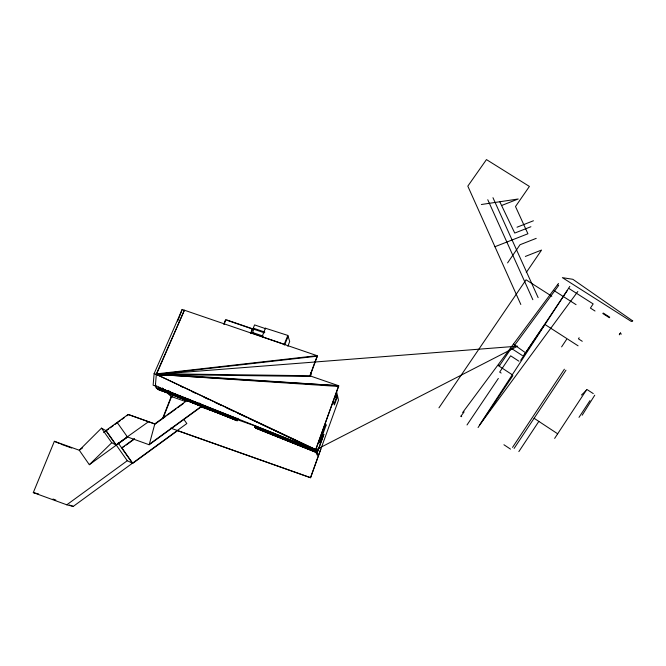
<?xml version="1.0" encoding="UTF-8"?>
<svg xmlns="http://www.w3.org/2000/svg" width="666" height="666" viewBox="0 0 666 666"><rect width="100%" height="100%" fill="white"/><g stroke="black" fill="none" stroke-linecap="round" stroke-linejoin="round"><path stroke-width="1" d="M309.99 376.124L317.083 356.901L317.033 355.669L156.352 373.901L156.352 374.409L315.717 449.492L318.456 455.511L317.191 455.069L314.452 449.375M317.083 356.901L317.099 356.202L156.352 374.409L154.129 373.634L182.176 309.449L317.033 355.669M338.553 387.054L338.653 385.731L156.435 373.701L309.64 375.732L338.653 385.731L315.742 449.891L314.427 449.433M154.129 373.634L153.13 385.214L156.643 386.447M338.653 385.731L156.352 374.409L517.64 346.162L315.742 449.891L155.369 385.997L156.352 373.901M155.369 385.997L155.619 384.174M156.785 385.797L156.044 387.687L235.789 419.222L235.972 418.29M236.097 418.431L235.914 419.364L234.931 418.847L235.248 417.998M236.363 418.648L235.914 419.963L236.896 420.471L237.213 419.63L236.372 419.205L237.063 419.455C235.897 422.494 236.022 416.533 236.039 419.505L159.582 389.027L159.723 388.028L236.089 418.331L235.697 419.722M159.957 389.36L236.164 419.638L236.338 418.714M236.463 418.847L236.28 419.78L235.331 419.297L235.523 418.323L235.173 419.122L236.164 419.638M236.588 418.989L236.405 419.921L160.14 389.518M235.573 419.58L236.53 420.055L236.705 419.13M235.972 418.748L236.846 419.214L236.738 420.304L160.747 390.051M236.979 419.447L236.896 420.471L237.104 419.58M202.048 406.235L149.192 444.755L154.828 423.901L128.147 414.452L105.844 430.586L115.967 444.946L148.485 421.753M325.907 425.749L319.68 442.923L319.156 441.708L325.441 424.384L325.907 425.749L324.617 425.299M334.074 403.862L336.338 397.61L335.414 393.681M337.587 396.153L334.382 404.978L333.416 401.198M320.812 448.992L310.539 477.738L338.495 400.174L336.688 392.191M315.717 449.492L338.603 386.447L156.352 374.409M325.374 426.232L326.065 424.325M317.099 356.202L309.623 376.457L156.435 374.425L315.742 449.891L273.526 430.003M285.714 440.109L286.488 439.926M310.431 376.273L311.147 374.342L310.581 372.619M255.877 427.547L254.911 427.039L255.045 425.957L255.877 426.298L255.561 427.147M255.444 426.456C254.154 427.68 257.009 428.105 256.11 426.665L313.952 449.916M315.925 450.799L315.626 451.731L255.253 427.472L256.202 427.922L256.485 427.081C256.768 428.688 254.337 427.48 255.553 426.59M255.844 426.282L255.544 427.089L254.695 426.773L255.011 425.924L315.651 450.233M264.094 430.036L256.293 426.889L255.761 428.105L256.443 428.188L255.444 427.705L255.952 426.415L314.785 450.05M255.544 427.838L256.518 428.313L255.578 427.872L256.06 426.548L255.777 427.414M255.969 427.122L255.677 428.005L317.091 452.68L323.892 434.307L317.166 452.847L255.919 428.296L256.035 427.48L254.911 427.039L255.886 427.522M256.377 426.948L256.094 427.813L256.318 426.931M256.826 427.514L256.593 428.421L255.761 428.105M287.879 346.303L289.685 341.491L287.845 335.431L265.384 328.205L262.088 336.713L284.215 344.289L284.274 344.98M255.977 426.448L255.669 427.281L254.72 426.806L255.045 425.957L255.761 426.223M235.406 418.181L235.048 418.989M235.331 419.297L235.647 418.456M236.089 418.331L235.789 419.222M235.947 419.996L236.455 418.756L235.731 418.473M236.73 419.072L236.38 419.888M236.846 419.214L236.53 420.055M236.572 420.404L236.938 419.314M237.895 418.864L237.171 420.779L237.887 418.206M177.714 321.104L182.176 309.449M250.649 333.45L252.447 328.746L225.616 319.555L223.868 324.034M250.891 333.558L252.447 328.746M264.369 332.834L253.829 329.229L253.305 328.171L254.554 324.908L265.126 328.521M262.654 336.796L253.113 333.524L252.589 332.484L253.829 329.229M224.067 324.359L225.458 320.779M162.754 418.082L171.237 396.486L186.022 401.673M163.02 418.281L171.495 396.711L166.933 392.64M173.501 394.255L172.461 396.911L167.915 392.84L157.925 389.335M161.447 389.543L161.114 390.376L236.988 420.579L236.155 420.238M161.255 390.501L162.271 387.928M186.372 400.424L167.915 392.84M168.14 392.266L168.889 390.351M168.165 393.123L158.208 389.577L156.044 387.687M158.824 386.688L158.133 388.428L160.281 390.309M159.632 389.069C160.015 386.788 159.249 391.117 161.53 390.742M160.373 389.727L160.706 388.886L200.383 404.728M160.556 389.893L160.889 389.052M300.757 446.137L301.765 446.278M284.215 344.289L287.845 335.431M284.69 344.78L287.945 336.83M183.808 419.364L186.83 423.551L73.235 506.41L66.791 504.803L33.3 492.599L54.371 441.308L79.287 450.249L89.336 464.702L127.472 437.021L117.341 422.71M315.692 451.873L315.984 450.915M316.084 451.115L315.784 452.072L315.293 451.057L254.695 426.773L315.359 451.198M315.842 452.181L316.15 451.257M156.443 374.417L184.399 310.206L156.352 373.884M236.78 420.496L237.154 419.672M620.587 332.667L619.305 334.798L620.254 333.358L621.403 334.091M582.184 415.234L594.746 395.196M569.813 286.397L479.362 425.316L577.83 291.492M554.645 438.403L586.629 389.702M578.995 417.366L589.976 400.599M518.856 451.59L538.836 421.395M579.154 337.745L578.438 338.827L582.267 341.292M512.537 447.385L564.377 369.197M514.11 448.434L565.95 370.213M561.605 346.878L566.583 339.41M478.071 427.53L512.878 375.674M467.008 424.958L498.343 378.43M523.734 355.386L567.116 290.809M520.662 360.289L544.313 325.083M499.65 365.443L511.263 348.318L522.485 355.619M526.282 272.486L541.566 250.05L525.349 256.443M438.952 407.833L526.065 279.803L551.823 296.262M507.584 262.887L520.038 244.73L536.222 238.361M460.914 416.208L464.119 411.888M462.654 412.545L558.466 283.441M310.539 477.738L177.581 430.669L132.759 463.37L127.281 460.722L106.194 430.777L101.482 428.155L79.287 450.249L82.651 447.818M89.336 464.702L111.746 442.748L116.3 445.121L127.472 437.013M581.451 395.046L585.889 390.834M148.893 444.58L201.823 406.01M66.791 504.803L127.281 460.722M134.249 438.794L121.678 447.935L124.509 446.278M154.37 424.175L188.911 399.125M126.182 445.063L134.557 438.977M155.111 424.1L165.909 416.258M167.566 415.051L175.874 409.016M177.531 407.808L183.341 403.588M103.671 432.6L108.583 429.054M110.173 427.897L113.362 425.591M114.952 424.442L120.521 420.413M122.111 419.264L124.5 417.54M126.873 415.817L128.463 414.668M517.016 227.214L533.433 220.771M530.91 226.731L514.751 233.067L499.8 201.748M494.946 246.72L527.922 233.766L515.501 206.543L529.403 186.43L486.455 159.59L467.815 186.139L520.82 304.479M502.156 205.278L518.223 198.992L481.368 204.504M159.007 375.091L169.347 375.224M286.33 440.351L287.138 440.434M288.07 440.526L288.761 440.592M271.919 434.315L270.712 434.099M33.3 492.599L38.636 493.989M253.305 328.171L264.843 332.118M226.765 320.213L252.605 329.062M252.589 332.484L263.128 336.097M335.697 397.394L336.979 397.835L336.064 393.906M163.428 388.819L162.163 388.378L163.436 388.827M200.541 406.776L225.724 415.609M237.346 419.688L254.928 425.865M170.687 428.13L310.456 477.605M154.171 423.767L128.147 414.452M127.148 436.829L149.192 444.755M60.997 444.189L71.737 448.043M52.964 499.025L55.861 500.074M69.381 505.003L73.235 506.41M255.469 427.738L315.742 451.989M258.541 428.688L262.362 430.153M255.228 427.439L256.202 427.93M255.578 427.872L256.518 428.33M300.924 445.712L301.848 446.07M255.195 426.107L254.803 426.906M255.96 427.639L255.12 427.306L315.567 451.623M159.773 388.062L236.239 418.514M160.148 388.395L200.891 404.662M202.631 405.236L204.604 406.044M205.677 406.543L207.65 407.342M212.296 409.074L214.41 410.023M219.064 411.763L221.162 412.712M222.927 413.295L234.557 417.932M160.473 388.686L200.999 404.77M223.193 413.586L233.808 417.798M235.856 418.606L236.605 418.931L236.255 419.747M222.369 413.345L234.057 418.082M180.453 396.978L183.333 398.118M193.756 402.172L198.61 404.12M167.033 391.675L169.913 392.815M196.994 403.654L199.875 404.803M236.738 419.505L237.304 419.73M160.514 389.851L236.621 420.163M265.984 430.769L270.812 432.725M272.71 433.466L307.292 447.344M309.19 448.085L314.011 450.033M255.769 426.789L256.618 427.222L256.302 428.072M259.39 428.246L271.953 433.366M275.699 434.773L280.494 436.696M282.417 437.47L287.213 439.385M289.127 440.159L293.922 442.074M295.846 442.848L298.718 443.997M302.555 445.537L305.436 446.686M309.274 448.226L312.146 449.375M312.262 449.608L315.135 450.757M254.911 427.039L315.468 451.423M167.899 392.882L236.988 420.579M201.706 406.568L237.171 420.779M255.944 427.689L255.045 427.206L255.253 426.223M54.371 441.308L59.099 443.365M180.494 386.163L182.376 387.054M191.783 391.483L195.546 393.256M204.012 397.244L207.775 399.017M215.301 402.564L220.945 405.228M226.59 407.883L233.175 410.989M237.879 413.203L246.32 417.182M249.134 418.506L258.516 422.927M260.389 423.809L271.653 429.112M568.697 288.345L593.165 303.921L590.409 308.075L595.021 311.014M603.188 313.02L609.731 317.183M557.917 284.948L558.674 285.431L511.488 349.508L510.73 349.017M602.838 313.553L609.373 317.724M554.087 290.626L576.057 304.653M545.529 324.858L578.08 345.82M587.029 389.543L593.248 393.581M518.939 361.213L510.639 355.81L499.675 372.078L501.157 373.052M499.675 365.451L498.917 364.96L498.393 365.667L512.554 374.933M534.099 418.273L557.667 433.799M460.93 416.183L461.696 416.691M503.929 444.746L510.489 449.109M513.403 344.155L524.958 352.372M199.442 403.088L201.057 404.245M122.594 448.951L132.168 462.52M118.182 442.973L132.451 463.22M101.482 428.155L111.746 442.748M492.965 197.702L538.136 297.619M487.77 199.725L532.85 299.717M265.384 328.205L265.468 328.921M632.7 320.895L631.418 321.52L562.37 277.647L572.852 279.304L632.7 320.895M256.502 427.164L255.852 426.898L256.502 427.164"/></g></svg>
